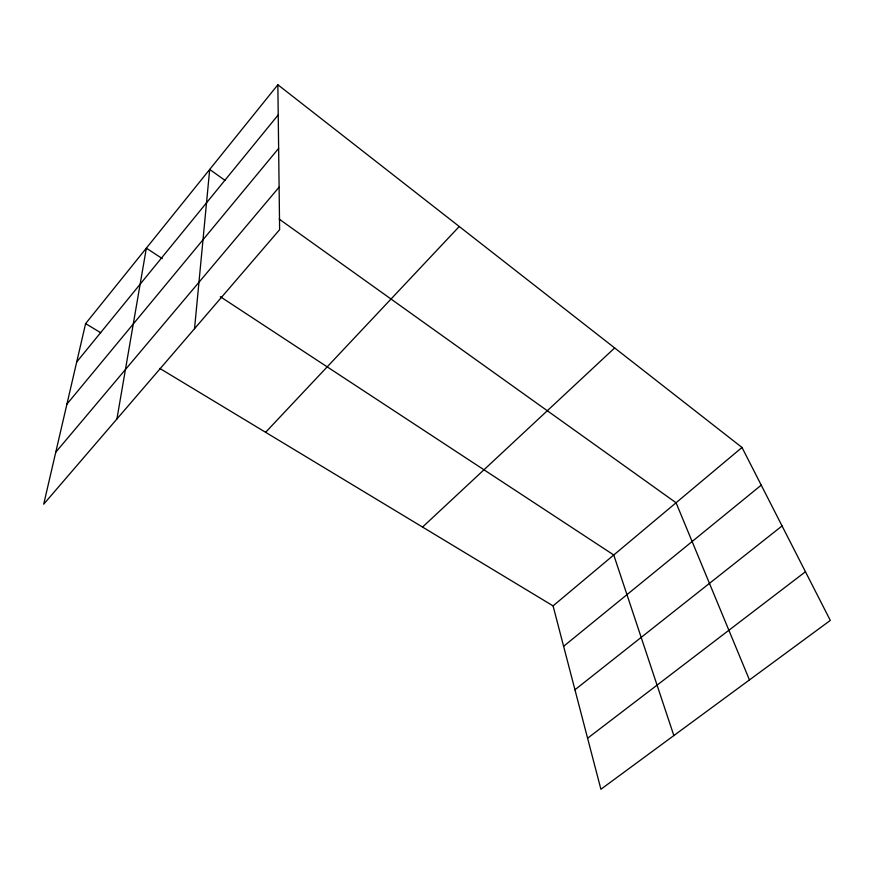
<?xml version="1.0" encoding="UTF-8"?>
<svg xmlns="http://www.w3.org/2000/svg" width="874" height="874" viewBox="0 0 874 874"><rect width="100%" height="100%" fill="white"/><g stroke="black" fill="none" stroke-linecap="round" stroke-linejoin="round"><path stroke-width="1.31" d="M194.541 328.668L209.694 169.436L225.131 180.47M116.908 419.007L146.351 248.15L162.28 258.606M277.856 84.745L85.608 323.62L43.7 504.189L279.625 229.665L277.856 84.745L742.004 447.466L830.3 620.42L600.908 789.255L553.067 605.879L159.767 368.402M76.704 361.989L278.216 114.898M66.927 404.127L278.631 148.405M55.761 452.208L279.101 187.156M265.609 432.313L459.254 226.508M422.535 527.066L614.651 347.95M553.067 605.879L742.004 447.466M563.61 646.312L761.243 485.157M574.95 689.772L782.066 525.94M587.59 738.224L805.457 571.749M85.608 323.62L100.674 332.721M220.303 296.69L613.756 554.99L673.843 735.569M279.156 219.079L676.061 502.758L749.455 679.928"/></g></svg>
